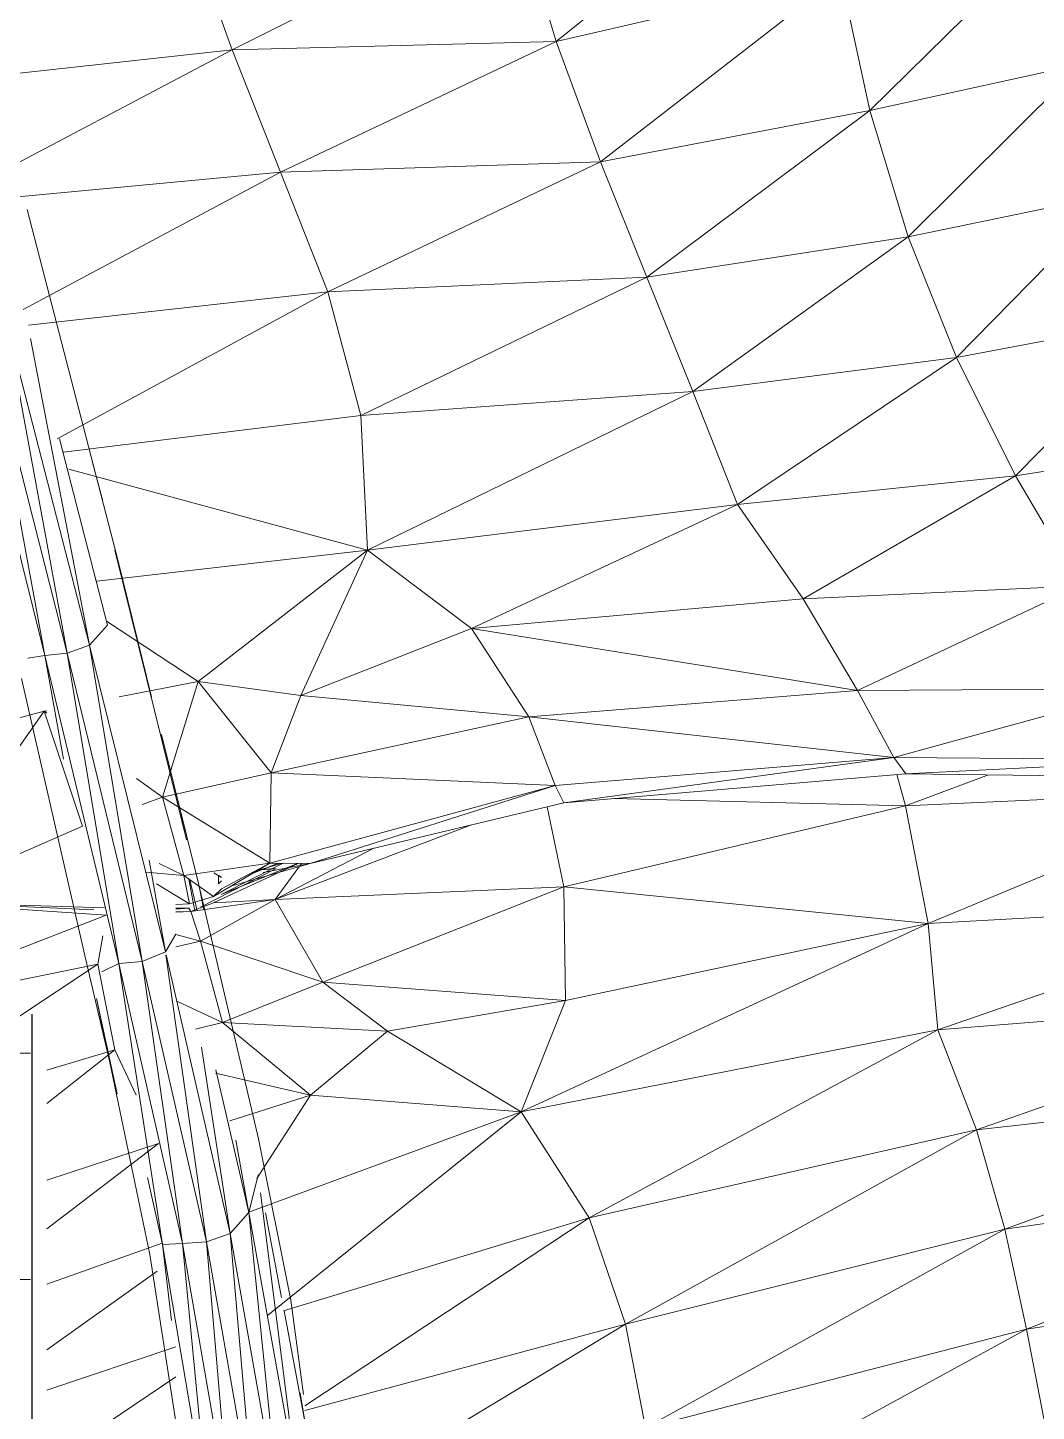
# Model space of a CAD drawing. Header units: millimetres. Extents: x -8591 to 7092, y -1621 to 14390.
# Drawn here: x -4763.1 to -4691.7, y 2890.6 to 2988.5 of the extents above; entities that cross this region are included whole.
import ezdxf

# ---------------------------------------------------------------- set-up
doc = ezdxf.new("R2010")
doc.units = ezdxf.units.MM
for name, color, linetype, lineweight in [('A-WALL-PATT', 111, 'Continuous', 25), ('G-IMPT', 8, 'Continuous', 9), ('I-FURN', 30, 'Continuous', 9), ('I-WALL', 2, 'Continuous', 9)]:
    doc.layers.add(name, color=color, linetype=linetype, lineweight=lineweight)

# ---------------------------------------------------------------- blocks, each defined once
blk = doc.blocks.new('Artificial banana plant 1500mm - Family 4__C1-728657-Begane grond')
at = {"layer": 'G-IMPT'}
for p, q in [((-294.228, 345.684), (-312.928, 330.6)), ((-294.228, 345.684), (-312.928, 330.6)), ((-315.718, 340.102), (-335.848, 330.016)), ((-315.718, 340.102), (-335.848, 330.016)), ((-315.718, 340.102), (-312.928, 330.6)), ((-315.718, 340.102), (-312.928, 330.6)), ((-339.048, 339), (-335.848, 330.016)), ((-339.048, 339), (-335.848, 330.016)), ((-277.228, 339.006), (-290.728, 325.734)), ((-277.228, 339.006), (-290.728, 325.734)), ((-292.808, 335.253), (-312.928, 330.6)), ((-292.808, 335.253), (-312.928, 330.6)), ((-292.808, 335.253), (-309.778, 322.108)), ((-292.808, 335.253), (-309.778, 322.108)), ((-292.808, 335.253), (-290.728, 325.734)), ((-292.808, 335.253), (-290.728, 325.734)), ((-354.964, 327.928), (-335.848, 330.016)), ((-354.964, 327.928), (-335.848, 330.016)), ((-335.848, 330.016), (-351.217, 321.904)), ((-335.848, 330.016), (-351.217, 321.904)), ((-312.928, 330.6), (-335.848, 330.016)), ((-312.928, 330.6), (-335.848, 330.016)), ((-335.848, 330.016), (-332.428, 321.381)), ((-335.848, 330.016), (-332.428, 321.381)), ((-312.928, 330.6), (-332.428, 321.381)), ((-312.928, 330.6), (-332.428, 321.381)), ((-312.928, 330.6), (-309.778, 322.108)), ((-312.928, 330.6), (-309.778, 322.108)), ((-275.933, 328.964), (-290.728, 325.734)), ((-275.933, 328.964), (-290.728, 325.734)), ((-275.758, 329.002), (-288.018, 316.798)), ((-275.758, 329.002), (-288.018, 316.798)), ((-290.728, 325.734), (-309.778, 322.108)), ((-290.728, 325.734), (-309.778, 322.108)), ((-290.728, 325.734), (-306.518, 313.938)), ((-290.728, 325.734), (-306.518, 313.938)), ((-290.728, 325.734), (-288.018, 316.798)), ((-290.728, 325.734), (-288.018, 316.798)), ((-309.778, 322.108), (-332.428, 321.381)), ((-309.778, 322.108), (-332.428, 321.381)), ((-309.778, 322.108), (-329.078, 312.915)), ((-309.778, 322.108), (-329.078, 312.915)), ((-309.778, 322.108), (-306.518, 313.938)), ((-309.778, 322.108), (-306.518, 313.938)), ((-332.428, 321.381), (-352.251, 319.512)), ((-332.428, 321.381), (-352.251, 319.512)), ((-332.428, 321.381), (-350.617, 311.668)), ((-332.428, 321.381), (-350.617, 311.668)), ((-332.428, 321.381), (-329.078, 312.915)), ((-332.428, 321.381), (-329.078, 312.915)), ((-273.268, 319.847), (-288.018, 316.798)), ((-273.268, 319.847), (-288.018, 316.798)), ((-273.268, 319.847), (-284.608, 308.264)), ((-273.268, 319.847), (-284.608, 308.264)), ((-350.348, 318.725), (-343.898, 293.874)), ((-288.018, 316.798), (-306.518, 313.938)), ((-288.018, 316.798), (-306.518, 313.938)), ((-288.018, 316.798), (-303.258, 305.857)), ((-288.018, 316.798), (-303.258, 305.857)), ((-288.018, 316.798), (-284.608, 308.264)), ((-288.018, 316.798), (-284.608, 308.264)), ((-306.518, 313.938), (-329.078, 312.915)), ((-306.518, 313.938), (-329.078, 312.915)), ((-306.518, 313.938), (-326.728, 304.163)), ((-306.518, 313.938), (-326.728, 304.163)), ((-306.518, 313.938), (-303.258, 305.857)), ((-306.518, 313.938), (-303.258, 305.857)), ((-329.078, 312.915), (-350.239, 310.564)), ((-329.078, 312.915), (-350.239, 310.564)), ((-348.205, 302.515), (-329.078, 312.915)), ((-348.205, 302.515), (-329.078, 312.915)), ((-326.728, 304.163), (-329.078, 312.915)), ((-326.728, 304.163), (-329.078, 312.915)), ((-269.378, 311.132), (-284.608, 308.264)), ((-269.378, 311.132), (-284.608, 308.264)), ((-269.378, 311.132), (-280.428, 299.9)), ((-269.378, 311.132), (-280.428, 299.9)), ((-354.848, 310.302), (-349.088, 287.204)), ((-354.848, 310.302), (-349.088, 287.204)), ((-353.368, 310.416), (-349.088, 287.204)), ((-353.368, 310.416), (-349.088, 287.204)), ((-353.368, 310.416), (-347.518, 287.356)), ((-353.368, 310.416), (-347.518, 287.356)), ((-351.838, 310.932), (-347.518, 287.356)), ((-351.838, 310.932), (-347.518, 287.356)), ((-351.838, 310.932), (-345.918, 287.931)), ((-351.838, 310.932), (-345.918, 287.931)), ((-350.109, 309.614), (-345.918, 287.931)), ((-350.109, 309.614), (-345.918, 287.931)), ((-284.608, 308.264), (-303.258, 305.857)), ((-284.608, 308.264), (-303.258, 305.857)), ((-284.608, 308.264), (-300.088, 297.879)), ((-284.608, 308.264), (-300.088, 297.879)), ((-284.608, 308.264), (-280.428, 299.9)), ((-284.608, 308.264), (-280.428, 299.9)), ((-303.258, 305.857), (-326.728, 304.163)), ((-303.258, 305.857), (-326.728, 304.163)), ((-326.278, 294.643), (-303.258, 305.857)), ((-326.278, 294.643), (-303.258, 305.857)), ((-300.088, 297.879), (-303.258, 305.857)), ((-300.088, 297.879), (-303.258, 305.857)), ((-326.728, 304.163), (-347.766, 301.571)), ((-326.728, 304.163), (-347.766, 301.571)), ((-326.278, 294.643), (-326.728, 304.163)), ((-326.278, 294.643), (-326.728, 304.163)), ((-348.058, 302.515), (-344.648, 289.349)), ((-348.058, 302.515), (-344.648, 289.349)), ((-263.818, 302.525), (-280.428, 299.9)), ((-263.818, 302.525), (-280.428, 299.9)), ((-326.278, 294.643), (-347.389, 300.361)), ((-326.278, 294.643), (-347.389, 300.361)), ((-345.734, 300.948), (-345.021, 298.201)), ((-280.428, 299.9), (-300.088, 297.879)), ((-280.428, 299.9), (-300.088, 297.879)), ((-295.458, 291.208), (-280.428, 299.9)), ((-295.458, 291.208), (-280.428, 299.9)), ((-275.868, 292.13), (-280.428, 299.9)), ((-275.868, 292.13), (-280.428, 299.9)), ((-300.088, 297.879), (-326.278, 294.643)), ((-300.088, 297.879), (-326.278, 294.643)), ((-318.918, 289.108), (-300.088, 297.879)), ((-318.918, 289.108), (-300.088, 297.879)), ((-295.458, 291.208), (-300.088, 297.879)), ((-295.458, 291.208), (-300.088, 297.879)), ((-326.278, 294.643), (-345.413, 292.45)), ((-326.278, 294.643), (-345.413, 292.45)), ((-344.138, 294.646), (-339.058, 274.168)), ((-344.138, 294.646), (-339.058, 274.168)), ((-338.238, 285.356), (-326.278, 294.643)), ((-338.238, 285.356), (-326.278, 294.643)), ((-330.978, 284.367), (-326.278, 294.643)), ((-330.978, 284.367), (-326.278, 294.643)), ((-318.918, 289.108), (-326.278, 294.643)), ((-318.918, 289.108), (-326.278, 294.643)), ((-343.898, 293.874), (-341.541, 284.278)), ((-343.898, 293.874), (-341.541, 284.278)), ((-275.868, 292.13), (-295.458, 291.208)), ((-275.868, 292.13), (-295.458, 291.208)), ((-291.618, 284.732), (-275.868, 292.13)), ((-291.618, 284.732), (-275.868, 292.13)), ((-295.458, 291.208), (-318.918, 289.108)), ((-295.458, 291.208), (-318.918, 289.108)), ((-291.618, 284.732), (-295.458, 291.208)), ((-291.618, 284.732), (-295.458, 291.208)), ((-338.238, 285.356), (-344.729, 289.63)), ((-338.238, 285.356), (-344.729, 289.63)), ((-345.918, 287.931), (-344.648, 289.349)), ((-345.918, 287.931), (-344.648, 289.349)), ((-318.918, 289.108), (-330.978, 284.367)), ((-318.918, 289.108), (-330.978, 284.367)), ((-291.618, 284.732), (-318.918, 289.108)), ((-291.618, 284.732), (-318.918, 289.108)), ((-314.858, 282.872), (-318.918, 289.108)), ((-314.858, 282.872), (-318.918, 289.108)), ((-347.518, 287.356), (-345.918, 287.931)), ((-347.518, 287.356), (-345.918, 287.931)), ((-345.918, 287.931), (-342.198, 265.572)), ((-345.918, 287.931), (-342.198, 265.572)), ((-345.918, 287.931), (-340.558, 266.25)), ((-345.918, 287.931), (-340.558, 266.25)), ((-350.288, 287.005), (-349.088, 287.204)), ((-350.288, 287.005), (-349.088, 287.204)), ((-349.088, 287.204), (-347.518, 287.356)), ((-349.088, 287.204), (-347.518, 287.356)), ((-349.088, 287.204), (-347.766, 279.861)), ((-349.088, 287.204), (-347.766, 279.861)), ((-349.088, 287.204), (-343.848, 265.413)), ((-349.088, 287.204), (-343.848, 265.413)), ((-347.518, 287.356), (-343.848, 265.413)), ((-347.518, 287.356), (-343.848, 265.413)), ((-347.518, 287.356), (-342.198, 265.572)), ((-347.518, 287.356), (-342.198, 265.572)), ((-350.728, 285.561), (-346.248, 265.996)), ((-350.728, 285.561), (-346.248, 265.996)), ((-338.238, 285.356), (-343.825, 284.278)), ((-338.238, 285.356), (-343.825, 284.278)), ((-340.778, 277.185), (-338.238, 285.356)), ((-340.778, 277.185), (-338.238, 285.356)), ((-333.078, 278.891), (-338.238, 285.356)), ((-333.078, 278.891), (-338.238, 285.356)), ((-330.978, 284.367), (-338.238, 285.356)), ((-330.978, 284.367), (-338.238, 285.356)), ((-291.618, 284.732), (-314.858, 282.872)), ((-291.618, 284.732), (-314.858, 282.872)), ((-271.308, 284.852), (-291.618, 284.732)), ((-271.308, 284.852), (-291.618, 284.732)), ((-289.048, 279.99), (-291.618, 284.732)), ((-289.048, 279.99), (-291.618, 284.732)), ((-289.048, 279.99), (-271.308, 284.852)), ((-289.048, 279.99), (-271.308, 284.852)), ((-333.078, 278.891), (-330.978, 284.367)), ((-333.078, 278.891), (-330.978, 284.367)), ((-314.858, 282.872), (-330.978, 284.367)), ((-314.858, 282.872), (-330.978, 284.367)), ((-349.138, 283.253), (-367.618, 278.306)), ((-349.138, 283.253), (-367.618, 278.306)), ((-349.138, 283.253), (-358.628, 269.775)), ((-349.138, 283.253), (-358.628, 269.775)), ((-348.945, 283.29), (-349.138, 283.253)), ((-348.945, 283.29), (-349.138, 283.253)), ((-348.945, 283.112), (-349.138, 283.253)), ((-348.945, 283.112), (-349.138, 283.253)), ((-349.138, 283.253), (-346.428, 275.13)), ((-349.138, 283.253), (-346.428, 275.13)), ((-314.858, 282.872), (-333.078, 278.891)), ((-314.858, 282.872), (-333.078, 278.891)), ((-289.048, 279.99), (-314.858, 282.872)), ((-289.048, 279.99), (-314.858, 282.872)), ((-312.998, 278.008), (-314.858, 282.872)), ((-312.998, 278.008), (-314.858, 282.872)), ((-340.848, 281.608), (-338.228, 271.086)), ((-289.048, 279.99), (-312.998, 278.008)), ((-289.048, 279.99), (-312.998, 278.008)), ((-312.378, 276.781), (-289.048, 279.99)), ((-312.378, 276.781), (-289.048, 279.99)), ((-288.188, 278.84), (-289.048, 279.99)), ((-288.188, 278.84), (-289.048, 279.99)), ((-268.028, 279.822), (-289.048, 279.99)), ((-268.028, 279.822), (-289.048, 279.99)), ((-288.188, 278.84), (-268.028, 279.822)), ((-288.188, 278.84), (-268.028, 279.822)), ((-333.078, 278.891), (-340.778, 277.185)), ((-333.078, 278.891), (-340.778, 277.185)), ((-333.178, 272.516), (-333.078, 278.891)), ((-333.178, 272.516), (-333.078, 278.891)), ((-312.998, 278.008), (-333.078, 278.891)), ((-312.998, 278.008), (-333.078, 278.891)), ((-288.188, 278.84), (-312.378, 276.781)), ((-288.188, 278.84), (-312.378, 276.781)), ((-266.898, 278.568), (-288.188, 278.84)), ((-266.898, 278.568), (-288.188, 278.84)), ((-340.778, 277.185), (-342.601, 278.509)), ((-340.778, 277.185), (-342.601, 278.509)), ((-312.998, 278.008), (-333.178, 272.516)), ((-312.998, 278.008), (-333.178, 272.516)), ((-330.328, 272.496), (-312.998, 278.008)), ((-330.328, 272.496), (-312.998, 278.008)), ((-312.378, 276.781), (-312.998, 278.008)), ((-312.378, 276.781), (-312.998, 278.008)), ((-288.827, 278.785), (-288.228, 276.575)), ((-288.827, 278.785), (-288.228, 276.575)), ((-282.347, 278.765), (-288.228, 276.575)), ((-282.347, 278.765), (-288.228, 276.575)), ((-340.778, 277.185), (-342.215, 276.663)), ((-340.778, 277.185), (-342.215, 276.663)), ((-333.178, 272.516), (-340.778, 277.185)), ((-333.178, 272.516), (-340.778, 277.185)), ((-340.778, 277.185), (-339.258, 271.636)), ((-340.778, 277.185), (-339.258, 271.636)), ((-308.838, 277.083), (-288.228, 276.575)), ((-308.838, 277.083), (-288.228, 276.575)), ((-288.228, 276.575), (-263.838, 277.692)), ((-288.228, 276.575), (-263.838, 277.692)), ((-263.838, 277.692), (-286.608, 268.252)), ((-263.838, 277.692), (-286.608, 268.252)), ((-339.492, 275.934), (-339.058, 274.168)), ((-339.492, 275.934), (-339.058, 274.168)), ((-312.378, 276.781), (-330.328, 272.496)), ((-312.378, 276.781), (-330.328, 272.496)), ((-313.554, 276.501), (-312.388, 270.84)), ((-313.554, 276.501), (-312.388, 270.84)), ((-312.378, 276.781), (-312.439, 276.769)), ((-312.378, 276.781), (-312.439, 276.769)), ((-312.388, 270.84), (-288.228, 276.575)), ((-312.388, 270.84), (-288.228, 276.575)), ((-288.228, 276.575), (-286.608, 268.252)), ((-288.228, 276.575), (-286.608, 268.252)), ((-346.428, 275.13), (-358.628, 269.775)), ((-346.428, 275.13), (-358.628, 269.775)), ((-332.808, 269.939), (-318.907, 275.223)), ((-332.808, 269.939), (-318.907, 275.223)), ((-325.831, 273.569), (-332.808, 269.939)), ((-325.831, 273.569), (-332.808, 269.939)), ((-341.704, 272.722), (-340.558, 266.25)), ((-341.704, 272.722), (-340.558, 266.25)), ((-339.258, 271.636), (-341.002, 272.486)), ((-339.258, 271.636), (-341.002, 272.486)), ((-333.178, 272.516), (-339.258, 271.636)), ((-333.178, 272.516), (-339.258, 271.636)), ((-332.738, 272.148), (-338.068, 269.405)), ((-332.738, 272.148), (-338.068, 269.405)), ((-333.178, 272.516), (-337.168, 270.15)), ((-333.178, 272.516), (-337.168, 270.15)), ((-331.165, 272.501), (-337.148, 269.711)), ((-331.165, 272.501), (-337.148, 269.711)), ((-336.608, 270.29), (-332.233, 272.509)), ((-336.608, 270.29), (-332.233, 272.509)), ((-336.608, 270.29), (-331.215, 272.502)), ((-336.608, 270.29), (-331.215, 272.502)), ((-336.598, 270.689), (-333.178, 272.516)), ((-330.328, 272.496), (-335.941, 270.878)), ((-330.328, 272.496), (-335.941, 270.878)), ((-334.511, 271.726), (-332.583, 272.511)), ((-332.583, 272.511), (-334.511, 271.726)), ((-332.294, 272.509), (-334.039, 272.005)), ((-334.039, 272.005), (-332.294, 272.509)), ((-332.738, 272.148), (-334.033, 272.009)), ((-332.738, 272.148), (-334.033, 272.009)), ((-332.738, 272.148), (-333.95, 272.058)), ((-332.738, 272.148), (-333.95, 272.058)), ((-330.328, 272.496), (-333.641, 271.846)), ((-330.328, 272.496), (-333.641, 271.846)), ((-330.328, 272.496), (-333.178, 272.516)), ((-330.328, 272.496), (-333.178, 272.516)), ((-330.925, 272.5), (-332.808, 269.939)), ((-330.925, 272.5), (-332.808, 269.939)), ((-339.258, 271.636), (-341.95, 271.879)), ((-339.258, 271.636), (-341.95, 271.879)), ((-338.858, 269.648), (-341.183, 271.048)), ((-338.858, 269.648), (-341.183, 271.048)), ((-337.168, 270.15), (-339.258, 271.636)), ((-337.168, 270.15), (-339.258, 271.636)), ((-339.258, 271.636), (-338.858, 269.648)), ((-339.258, 271.636), (-338.858, 269.648)), ((-338.893, 271.376), (-338.488, 269.127)), ((-338.893, 271.376), (-338.488, 269.127)), ((-338.828, 271.33), (-338.323, 269.15)), ((-338.828, 271.33), (-338.323, 269.15)), ((-338.228, 271.086), (-333.978, 253.031)), ((-338.228, 271.086), (-333.978, 253.031)), ((-336.598, 271.495), (-337.128, 271.82)), ((-336.798, 271.669), (-336.808, 271.044)), ((-336.798, 271.669), (-336.808, 271.044)), ((-336.588, 271.268), (-336.808, 271.044)), ((-336.808, 271.044), (-336.588, 271.268)), ((-336.598, 271.495), (-336.798, 271.669)), ((-337.168, 270.15), (-338.858, 269.648)), ((-337.168, 270.15), (-338.858, 269.648)), ((-337.845, 269.219), (-338.184, 270.873)), ((-337.845, 269.219), (-338.184, 270.873)), ((-336.598, 270.689), (-337.168, 270.15)), ((-336.598, 270.689), (-337.168, 270.15)), ((-336.598, 270.689), (-336.818, 270.465)), ((-336.598, 270.689), (-336.818, 270.465)), ((-332.808, 269.939), (-312.388, 270.84)), ((-332.808, 269.939), (-312.388, 270.84)), ((-329.418, 264.091), (-312.388, 270.84)), ((-329.418, 264.091), (-312.388, 270.84)), ((-312.388, 270.84), (-312.268, 262.801)), ((-312.388, 270.84), (-312.268, 262.801)), ((-312.388, 270.84), (-286.608, 268.252)), ((-312.388, 270.84), (-286.608, 268.252)), ((-344.878, 269.354), (-358.628, 269.775)), ((-344.878, 269.354), (-358.628, 269.775)), ((-345.627, 269.226), (-358.628, 269.775)), ((-345.627, 269.226), (-358.628, 269.775)), ((-344.748, 268.836), (-358.628, 269.775)), ((-344.748, 268.836), (-358.628, 269.775)), ((-338.858, 269.648), (-339.818, 269.601)), ((-338.858, 269.648), (-339.818, 269.601)), ((-338.908, 269.341), (-339.818, 269.343)), ((-338.908, 269.341), (-339.818, 269.343)), ((-338.908, 269.341), (-339.818, 269.263)), ((-338.908, 269.341), (-339.818, 269.263)), ((-338.768, 269.087), (-339.818, 269.082)), ((-338.768, 269.087), (-339.818, 269.082)), ((-338.768, 269.087), (-339.818, 269.043)), ((-338.768, 269.087), (-339.818, 269.043)), ((-338.908, 269.341), (-338.768, 269.087)), ((-338.908, 269.341), (-338.768, 269.087)), ((-332.808, 269.939), (-338.768, 269.087)), ((-332.808, 269.939), (-338.768, 269.087)), ((-337.148, 269.711), (-338.768, 269.087)), ((-337.148, 269.711), (-338.768, 269.087)), ((-338.768, 269.087), (-338.068, 266.995)), ((-338.768, 269.087), (-338.068, 266.995)), ((-332.808, 269.939), (-338.068, 266.995)), ((-332.808, 269.939), (-338.068, 266.995)), ((-337.148, 269.711), (-332.808, 269.939)), ((-337.148, 269.711), (-332.808, 269.939)), ((-332.808, 269.939), (-329.418, 264.091)), ((-332.808, 269.939), (-329.418, 264.091)), ((-286.608, 268.252), (-259.928, 269.76)), ((-286.608, 268.252), (-259.928, 269.76)), ((-259.928, 269.76), (-285.918, 260.72)), ((-259.928, 269.76), (-285.918, 260.72)), ((-344.748, 268.836), (-362.888, 261.8)), ((-344.748, 268.836), (-362.888, 261.8)), ((-286.608, 268.252), (-315.408, 254.936)), ((-286.608, 268.252), (-315.408, 254.936)), ((-312.268, 262.801), (-286.608, 268.252)), ((-312.268, 262.801), (-286.608, 268.252)), ((-286.608, 268.252), (-285.918, 260.72)), ((-286.608, 268.252), (-285.918, 260.72)), ((-344.997, 267.379), (-345.338, 265.382)), ((-344.997, 267.379), (-345.338, 265.382)), ((-340.558, 266.25), (-339.818, 267.493)), ((-340.558, 266.25), (-339.818, 267.493)), ((-338.068, 266.995), (-339.818, 267.478)), ((-338.068, 266.995), (-339.818, 267.478)), ((-342.198, 265.572), (-340.558, 266.25)), ((-342.198, 265.572), (-340.558, 266.25)), ((-338.068, 266.995), (-339.818, 266.607)), ((-338.068, 266.995), (-339.818, 266.607)), ((-338.068, 266.995), (-329.418, 264.091)), ((-338.068, 266.995), (-329.418, 264.091)), ((-338.068, 266.995), (-336.528, 261.252)), ((-338.068, 266.995), (-336.528, 261.252)), ((-345.338, 265.382), (-362.888, 261.8)), ((-345.338, 265.382), (-362.888, 261.8)), ((-345.338, 265.382), (-351.16, 261.509)), ((-345.338, 265.382), (-351.16, 261.509)), ((-346.248, 265.996), (-343.978, 256.215)), ((-346.248, 265.996), (-343.978, 256.215)), ((-345.338, 265.382), (-344.138, 259.313)), ((-345.338, 265.382), (-344.138, 259.313)), ((-345.058, 264.827), (-343.848, 265.413)), ((-345.058, 264.827), (-343.848, 265.413)), ((-343.848, 265.413), (-342.198, 265.572)), ((-343.848, 265.413), (-342.198, 265.572)), ((-343.848, 265.413), (-340.768, 245.55)), ((-343.848, 265.413), (-340.768, 245.55)), ((-343.848, 265.413), (-339.358, 245.618)), ((-343.848, 265.413), (-339.358, 245.618)), ((-342.198, 265.572), (-339.358, 245.618)), ((-342.198, 265.572), (-339.358, 245.618)), ((-342.198, 265.572), (-337.648, 245.731)), ((-342.198, 265.572), (-337.648, 245.731)), ((-340.528, 266.041), (-337.648, 245.731)), ((-340.528, 266.041), (-337.648, 245.731)), ((-340.51, 266.041), (-335.978, 246.334)), ((-340.51, 266.041), (-335.978, 246.334)), ((-329.418, 264.091), (-336.528, 261.252)), ((-329.418, 264.091), (-336.528, 261.252)), ((-329.418, 264.091), (-324.848, 260.643)), ((-329.418, 264.091), (-324.848, 260.643)), ((-329.418, 264.091), (-312.268, 262.801)), ((-329.418, 264.091), (-312.268, 262.801)), ((-345.438, 262.95), (-341.668, 244.852)), ((-345.438, 262.95), (-341.668, 244.852)), ((-345.438, 262.95), (-343.978, 256.215)), ((-345.438, 262.95), (-343.978, 256.215)), ((-339.757, 262.766), (-336.528, 261.252)), ((-339.757, 262.766), (-336.528, 261.252)), ((-324.848, 260.643), (-312.268, 262.801)), ((-324.848, 260.643), (-312.268, 262.801)), ((-312.268, 262.801), (-315.408, 254.936)), ((-312.268, 262.801), (-315.408, 254.936)), ((-285.918, 260.72), (-255.978, 263.14)), ((-285.918, 260.72), (-255.978, 263.14)), ((-255.978, 263.14), (-283.198, 253.664)), ((-255.978, 263.14), (-283.198, 253.664)), ((-336.528, 261.252), (-338.423, 260.77)), ((-336.528, 261.252), (-338.423, 260.77)), ((-336.528, 261.252), (-324.848, 260.643)), ((-336.528, 261.252), (-324.848, 260.643)), ((-336.528, 261.252), (-330.288, 256.113)), ((-336.528, 261.252), (-330.288, 256.113)), ((-324.848, 260.643), (-330.288, 256.113)), ((-324.848, 260.643), (-330.288, 256.113)), ((-324.848, 260.643), (-315.408, 254.936)), ((-324.848, 260.643), (-315.408, 254.936)), ((-315.408, 254.936), (-285.918, 260.72)), ((-315.408, 254.936), (-285.918, 260.72)), ((-285.918, 260.72), (-310.588, 247.432)), ((-285.918, 260.72), (-310.588, 247.432)), ((-285.918, 260.72), (-283.198, 253.664)), ((-285.918, 260.72), (-283.198, 253.664)), ((-348.945, 257.877), (-344.138, 259.313)), ((-348.945, 257.877), (-344.138, 259.313)), ((-344.138, 259.313), (-348.945, 255.513)), ((-344.138, 259.313), (-348.945, 255.513)), ((-344.138, 259.313), (-342.64, 256.105)), ((-344.138, 259.313), (-342.64, 256.105)), ((-338.016, 259.508), (-335.978, 246.334)), ((-338.016, 259.508), (-335.978, 246.334)), ((-337.012, 257.667), (-330.288, 256.113)), ((-337.012, 257.667), (-330.288, 256.113)), ((-336.984, 257.907), (-334.658, 247.817)), ((-336.984, 257.907), (-334.658, 247.817)), ((-252.468, 257.118), (-283.198, 253.664)), ((-252.468, 257.118), (-283.198, 253.664)), ((-252.468, 257.118), (-281.198, 246.628)), ((-252.468, 257.118), (-281.198, 246.628)), ((-330.288, 256.113), (-335.993, 254.301)), ((-330.288, 256.113), (-335.993, 254.301)), ((-330.288, 256.113), (-334.095, 250.221)), ((-330.288, 256.113), (-334.095, 250.221)), ((-330.288, 256.113), (-315.408, 254.936)), ((-330.288, 256.113), (-315.408, 254.936)), ((-315.408, 254.936), (-334.658, 247.84)), ((-315.408, 254.936), (-334.658, 247.84)), ((-315.408, 254.936), (-333.35, 240.543)), ((-315.408, 254.936), (-333.35, 240.543)), ((-315.408, 254.936), (-310.588, 247.432)), ((-315.408, 254.936), (-310.588, 247.432)), ((-310.588, 247.432), (-283.198, 253.664)), ((-310.588, 247.432), (-283.198, 253.664)), ((-283.198, 253.664), (-308.018, 239.926)), ((-283.198, 253.664), (-308.018, 239.926)), ((-283.198, 253.664), (-281.198, 246.628)), ((-283.198, 253.664), (-281.198, 246.628)), ((-348.945, 250.093), (-341.048, 252.695)), ((-348.945, 250.093), (-341.048, 252.695)), ((-341.048, 252.695), (-348.945, 246.672)), ((-341.048, 252.695), (-348.945, 246.672)), ((-335.577, 252.93), (-334.658, 247.817)), ((-335.577, 252.93), (-334.658, 247.817)), ((-333.978, 253.031), (-331.678, 241.609)), ((-334.658, 247.817), (-333.998, 250.48)), ((-334.658, 247.817), (-333.998, 250.48)), ((-249.718, 251.096), (-281.198, 246.628)), ((-249.718, 251.096), (-281.198, 246.628)), ((-249.718, 251.096), (-279.668, 239.56)), ((-249.718, 251.096), (-279.668, 239.56)), ((-341.822, 250.287), (-340.768, 245.55)), ((-341.822, 250.287), (-340.768, 245.55)), ((-333.836, 249.211), (-331.228, 228.745)), ((-333.836, 249.211), (-331.228, 228.745)), ((-335.978, 246.334), (-334.658, 247.817)), ((-335.978, 246.334), (-334.658, 247.817)), ((-334.658, 247.817), (-332.528, 226.812)), ((-334.658, 247.817), (-332.528, 226.812)), ((-334.658, 247.817), (-331.228, 228.745)), ((-334.658, 247.817), (-331.228, 228.745)), ((-333.49, 247.804), (-332.351, 241.802)), ((-333.49, 247.804), (-332.351, 241.802)), ((-332.197, 240.855), (-310.588, 247.432)), ((-332.197, 240.855), (-310.588, 247.432)), ((-310.588, 247.432), (-330.692, 234.157)), ((-310.588, 247.432), (-330.692, 234.157)), ((-310.588, 247.432), (-308.018, 239.926)), ((-310.588, 247.432), (-308.018, 239.926)), ((-281.198, 246.628), (-308.018, 239.926)), ((-281.198, 246.628), (-308.018, 239.926)), ((-281.198, 246.628), (-306.608, 232.589)), ((-281.198, 246.628), (-306.608, 232.589)), ((-281.198, 246.628), (-279.668, 239.56)), ((-281.198, 246.628), (-279.668, 239.56)), ((-340.783, 245.646), (-348.945, 242.745)), ((-340.783, 245.646), (-348.945, 242.745)), ((-340.768, 245.55), (-339.358, 245.618)), ((-340.768, 245.55), (-339.358, 245.618)), ((-340.768, 245.55), (-340.132, 240.177)), ((-340.768, 245.55), (-340.132, 240.177)), ((-340.768, 245.55), (-337.428, 225.818)), ((-340.768, 245.55), (-337.428, 225.818)), ((-339.358, 245.618), (-337.648, 245.731)), ((-339.358, 245.618), (-337.648, 245.731)), ((-339.358, 245.618), (-337.428, 225.818)), ((-339.358, 245.618), (-337.428, 225.818)), ((-339.358, 245.618), (-335.978, 226.206)), ((-339.358, 245.618), (-335.978, 226.206)), ((-337.648, 245.731), (-335.978, 246.334)), ((-337.648, 245.731), (-335.978, 246.334)), ((-337.648, 245.731), (-335.978, 226.206)), ((-337.648, 245.731), (-335.978, 226.206)), ((-337.648, 245.731), (-334.228, 226.249)), ((-337.648, 245.731), (-334.228, 226.249)), ((-335.978, 246.334), (-334.228, 226.249)), ((-335.978, 246.334), (-334.228, 226.249)), ((-335.978, 246.334), (-332.528, 226.812)), ((-335.978, 246.334), (-332.528, 226.812)), ((-341.668, 244.852), (-338.948, 227.352)), ((-341.668, 244.852), (-338.948, 227.352)), ((-341.141, 243.666), (-348.945, 238.113)), ((-341.141, 243.666), (-348.945, 238.113)), ((-247.588, 244.507), (-279.668, 239.56)), ((-247.588, 244.507), (-279.668, 239.56)), ((-332.173, 240.863), (-330.668, 232.931)), ((-332.173, 240.863), (-330.668, 232.931)), ((-331.678, 241.609), (-330.788, 234.953)), ((-330.692, 233.819), (-308.018, 239.926)), ((-330.692, 233.819), (-308.018, 239.926)), ((-308.018, 239.926), (-330.018, 226.678)), ((-308.018, 239.926), (-330.018, 226.678)), ((-308.018, 239.926), (-306.608, 232.589)), ((-308.018, 239.926), (-306.608, 232.589)), ((-279.668, 239.56), (-306.608, 232.589)), ((-279.668, 239.56), (-306.608, 232.589)), ((-279.668, 239.56), (-305.148, 225.672)), ((-279.668, 239.56), (-305.148, 225.672)), ((-279.668, 239.56), (-278.258, 232.397)), ((-279.668, 239.56), (-278.258, 232.397)), ((-339.818, 238.327), (-348.945, 235.251)), ((-339.818, 238.327), (-348.945, 235.251)), ((-339.818, 236.194), (-349.697, 229.567)), ((-339.818, 236.194), (-349.697, 229.567)), ((-331.019, 235.061), (-330.668, 232.931)), ((-331.019, 235.061), (-330.668, 232.931))]:
    blk.add_line(p, q, dxfattribs=at)
blk = doc.blocks.new('Artificial banana plant 1500mm - Family 4__C2-728658-Begane grond')
blk.add_blockref('Artificial banana plant 1500mm - Family 4__C1-728657-Begane grond', (0, 0))
blk = doc.blocks.new('Artificial banana plant 1500mm - Family 4-728656-Begane grond')
blk.add_blockref('Artificial banana plant 1500mm - Family 4__C2-728658-Begane grond', (0, 0))
blk = doc.blocks.new('Artificial banana plant 1500mm - Ny märkning-728662-Begane grond')
blk.add_blockref('Artificial banana plant 1500mm - Family 4-728656-Begane grond', (0, 0))

msp = doc.modelspace()

# ---------------------------------------------------------------- hatches: boundary and pattern name
at = {"layer": 'A-WALL-PATT', "lineweight": 9}
h = msp.add_hatch(dxfattribs=at)
h.set_pattern_fill('FP_8', color=256, angle=90, style=0, pattern_type=2)
h.set_pattern_definition([(180, (-4762.73, 6467.83), (-4e-13, -200), []), (180, (-4762.73, 6483.83), (-4e-13, -200), []), (180, (-4762.73, 6499.83), (-4e-13, -200), []), (180, (-4762.73, 6515.83), (-4e-13, -200), [])])
h.paths.add_polyline_path([(-4762.733, 2116.875), (-4763.695, 2575.372), (-4775.233, 2581.413), (-4775.233, 2116.875)])
h.paths.add_polyline_path([(-4762.733, 2612.555), (-4762.859, 2918.675), (-4775.233, 2915.27), (-4774.229, 2627.427), (-4763.485, 2613.794), (-4762.935, 2612.887)])
h.paths.add_polyline_path([(-4762.733, 3112.42), (-4762.733, 3301.875), (-4775.233, 3301.875), (-4775.233, 3120.56), (-4771.576, 3119.173), (-4770.646, 3117.349), (-4767.562, 3115.72), (-4764.869, 3114.247), (-4762.775, 3112.455)])
h.paths.add_polyline_path([(-4762.733, 4201.875), (-4762.733, 5902.095), (-4775.233, 5902.095), (-4775.233, 4201.875)])
h.paths.add_polyline_path([(-4762.733, 5991.095), (-4762.733, 6368.375), (-4775.233, 6368.375), (-4775.233, 5991.095)])
h.paths.add_polyline_path([(-4775.233, 6457.375), (-4762.733, 6457.375), (-4762.733, 8733.775), (-4775.233, 8733.775), (-4775.233, 6789.159)])
h.paths.add_polyline_path([(-4775.233, 9633.775), (-4762.733, 9633.775), (-4762.733, 10818.775), (-4775.233, 10818.775), (-4775.233, 9707.079)])

# ---------------------------------------------------------------- linework, layer by layer
at = {"layer": 'I-WALL', "lineweight": 25}
msp.add_line((-4762.733, 2612.887), (-4762.733, 2918.71), dxfattribs=at)

# ---------------------------------------------------------------- block references
at = {"layer": 'I-FURN'}
msp.add_blockref('Artificial banana plant 1500mm - Ny märkning-728662-Begane grond', (-4412.758, 2656.875), dxfattribs=at)

doc.saveas('drawing.dxf')
